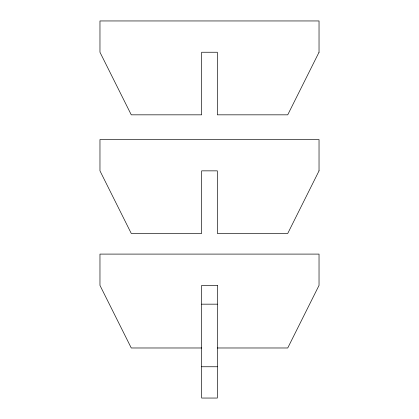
<?xml version="1.0" encoding="UTF-8"?>
<svg xmlns="http://www.w3.org/2000/svg" width="419" height="419" viewBox="0 0 419 419"><rect width="100%" height="100%" fill="white"/><g stroke="black" fill="none" stroke-linecap="round" stroke-linejoin="round"><path stroke-width="0.63" d="M201.675 304.168L217.325 304.168M201.675 347.98L131.262 347.98L99.968 285.391L99.968 254.097L319.032 254.097L319.032 285.391L287.738 347.98L217.325 347.98M201.675 366.756L217.325 366.756M319.032 52.244L287.738 114.832L217.325 114.832L217.325 52.244L201.675 52.244L201.675 114.832L131.262 114.832L99.968 52.244L99.968 20.95L319.032 20.95L319.032 52.244M319.032 170.852L287.738 233.441L217.325 233.441L217.325 170.852L201.675 170.852L201.675 233.441L131.262 233.441L99.968 170.852L99.968 139.558L319.032 139.558L319.032 170.852M217.325 285.391L201.675 285.391L201.675 398.05L217.325 398.05L217.325 285.391"/></g></svg>
